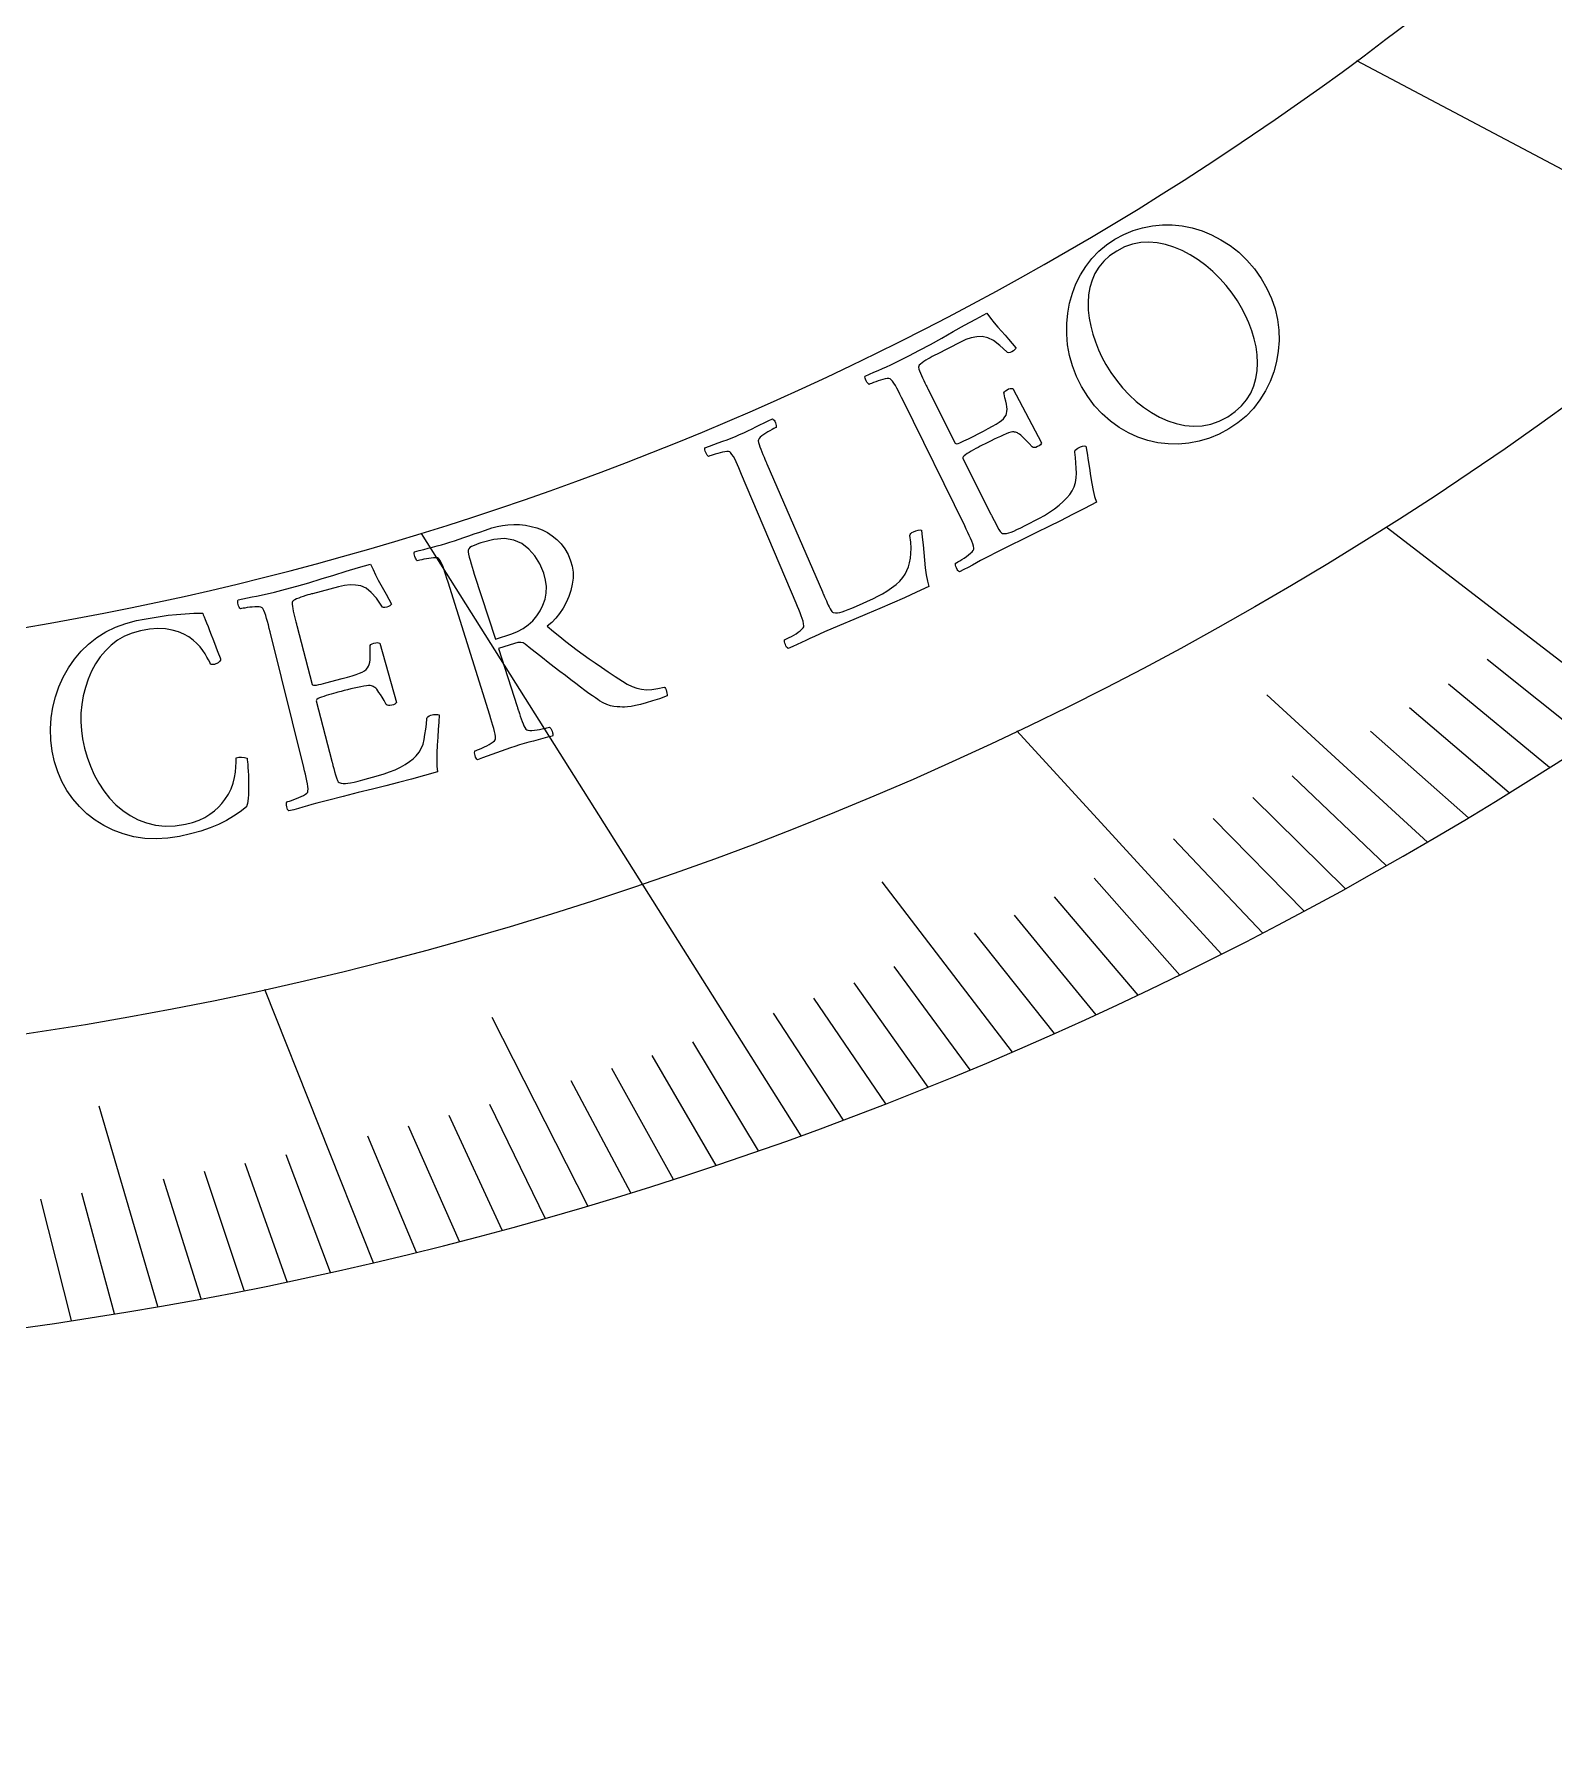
# Model space of a CAD drawing. Header units: millimetres. Extents: x -54 to 54, y -54 to 54.
# Drawn here: x 5.35 to 20.76, y -27.13 to -9.66 of the extents above; entities that cross this region are included whole.
import ezdxf

# ---------------------------------------------------------------- set-up
doc = ezdxf.new("R2010")
doc.units = ezdxf.units.MM
for name, color, linetype in [('CUT_INNER', 6, 'Continuous'), ('CUT_OUTER', 1, 'Continuous'), ('ENGRAVE', 7, 'Continuous'), ('ENGRAVE_FINE', 8, 'Continuous'), ('TEXT', 5, 'Continuous')]:
    doc.layers.add(name, color=color, linetype=linetype)

msp = doc.modelspace()

# ---------------------------------------------------------------- linework, layer by layer
at = {"layer": 'CUT_INNER'}
for centre, radius, start, end in [((0.0002, 15.4306), 38.5689, 262.20805, 332.22782), ((0.0002, 15.4303), 31.5486, 260.12175, 325.07882)]:
    msp.add_arc(centre, radius, start, end, dxfattribs=at)
at = {"layer": 'CUT_OUTER'}
msp.add_circle((0, 0), 54, dxfattribs=at)
at = {"layer": 'ENGRAVE'}
for points in [[(25.5092, -13.4977), (18.7665, -9.9299)], [(21.5389, -16.5638), (19.0629, -14.6597)], [(13.126, -20.8361), (9.2756, -14.724)], [(17.3911, -18.9949), (15.3164, -16.7289)], [(8.7864, -22.1242), (7.6851, -19.351)]]:
    msp.add_lwpolyline(points, dxfattribs=at)
msp.add_circle((0, 15.4308), 35.6208, dxfattribs=at)
at = {"layer": 'ENGRAVE_FINE'}
for points in [[(21.1309, -16.8347), (20.0885, -16.0041)], [(19.4829, -17.8557), (17.8536, -16.3624)], [(20.7213, -17.0993), (19.6949, -16.2522)], [(20.3101, -17.3576), (19.2999, -16.4943)], [(19.8972, -17.6097), (18.9038, -16.7305)], [(19.0672, -18.0956), (18.108, -17.1852)], [(18.6501, -18.3294), (17.7084, -17.4039)], [(18.2317, -18.5572), (17.3078, -17.6168)], [(17.812, -18.779), (16.9062, -17.824)], [(15.2702, -19.9867), (13.9498, -18.2584)], [(16.9691, -19.2048), (16.1003, -18.2216)], [(16.5459, -19.409), (15.696, -18.412)], [(16.1217, -19.6073), (15.2909, -18.597)], [(15.6964, -19.7999), (14.8851, -18.7764)], [(14.8431, -20.1678), (14.0713, -19.1192)], [(14.415, -20.3433), (13.6634, -19.2825)], [(13.9861, -20.5131), (13.2549, -19.4405)], [(10.9634, -21.5473), (9.9912, -19.6368)], [(13.5565, -20.6774), (12.8457, -19.5933)], [(12.6948, -20.9892), (12.0259, -19.8832)], [(12.2629, -21.1369), (11.6152, -20.0204)], [(11.8303, -21.2791), (11.204, -20.1525)], [(11.3971, -21.4159), (10.7924, -20.2795)], [(6.5986, -22.5697), (6.0037, -20.5347)], [(10.529, -21.6733), (9.9679, -20.5184)], [(9.6587, -21.9094), (9.1419, -20.7372)], [(10.0941, -21.794), (9.5551, -20.6303)], [(9.2227, -22.0194), (8.7284, -20.8392)], [(7.9124, -22.318), (7.4862, -21.1159)], [(8.3496, -22.2237), (7.9006, -21.0285)], [(7.0369, -22.4909), (6.6568, -21.276)], [(7.4748, -22.4071), (7.0716, -21.1983)], [(5.7212, -22.7116), (5.411, -21.4802)], [(6.1601, -22.6432), (5.8265, -21.4169)]]:
    msp.add_lwpolyline(points, dxfattribs=at)
at = {"layer": 'TEXT'}
for points in [[(16.3096, -11.7395), (16.401, -11.6903), (16.495, -11.6512), (16.5916, -11.622), (16.6909, -11.6027), (16.7917, -11.5934), (16.8925, -11.594), (16.9934, -11.6045), (17.0945, -11.625), (17.1943, -11.6552), (17.2917, -11.695), (17.3864, -11.7443), (17.4787, -11.8032), (17.5667, -11.8719), (17.6489, -11.9507), (17.7252, -12.0395), (17.7954, -12.1386), (17.8534, -12.2383), (17.9001, -12.3404), (17.9355, -12.445), (17.9594, -12.5522), (17.9725, -12.6603), (17.9755, -12.7677), (17.9683, -12.8744), (17.9509, -12.9804), (17.9234, -13.084), (17.8861, -13.1836), (17.8391, -13.2789), (17.7822, -13.3701), (17.716, -13.4553), (17.641, -13.5329), (17.5574, -13.6026), (17.4651, -13.6645), (17.3686, -13.7163), (17.2691, -13.7576), (17.1668, -13.7884), (17.0618, -13.8085), (16.9559, -13.8179), (16.8509, -13.8164), (16.747, -13.804), (16.6442, -13.7808), (16.5438, -13.747), (16.4471, -13.7031), (16.3542, -13.6492), (16.2651, -13.5853), (16.1813, -13.5117), (16.1046, -13.4284), (16.0348, -13.3357), (15.9719, -13.2336), (15.9203, -13.1304), (15.8797, -13.0254), (15.8499, -12.9188), (15.8307, -12.8105), (15.8217, -12.7023), (15.822, -12.5957), (15.8316, -12.4909), (15.8505, -12.3877), (15.8784, -12.2877), (15.9151, -12.1922), (15.9606, -12.1011), (16.0149, -12.0145), (16.0774, -11.934), (16.1472, -11.8614), (16.2246, -11.7966), (16.3096, -11.7395)], [(16.3283, -11.8589), (16.257, -11.9075), (16.1965, -11.9615), (16.1468, -12.0211), (16.1077, -12.0862), (16.078, -12.1555), (16.0566, -12.2276), (16.0433, -12.3023), (16.0384, -12.3799), (16.0407, -12.4591), (16.0494, -12.5391), (16.0645, -12.6197), (16.0861, -12.7011), (16.1129, -12.7816), (16.1438, -12.8598), (16.1788, -12.9356), (16.218, -13.0091), (16.2687, -13.0915), (16.325, -13.1705), (16.3869, -13.246), (16.4545, -13.318), (16.5266, -13.3848), (16.602, -13.4448), (16.6808, -13.4979), (16.763, -13.5441), (16.8476, -13.5818), (16.9333, -13.6097), (17.0203, -13.6276), (17.1084, -13.6356), (17.1966, -13.6318), (17.2838, -13.6147), (17.3699, -13.584), (17.4548, -13.54), (17.5304, -13.4882), (17.5946, -13.4309), (17.6473, -13.3682), (17.6884, -13.3002), (17.7193, -13.2282), (17.7412, -13.1533), (17.754, -13.0757), (17.7579, -12.9953), (17.7538, -12.9136), (17.7427, -12.832), (17.7247, -12.7504), (17.6999, -12.6689), (17.6695, -12.5887), (17.6351, -12.5114), (17.5966, -12.4369), (17.5542, -12.3652), (17.4999, -12.2852), (17.4403, -12.2091), (17.3756, -12.1367), (17.3057, -12.0681), (17.2319, -12.0046), (17.1552, -11.948), (17.0756, -11.8981), (16.9932, -11.8549), (16.9093, -11.8197), (16.8252, -11.7938), (16.7409, -11.7771), (16.6562, -11.7696), (16.5722, -11.7731), (16.4895, -11.7891), (16.4083, -11.8177), (16.3283, -11.8589)], [(14.1187, -12.9739), (14.2209, -12.9222), (14.3274, -12.8663), (14.4382, -12.8064), (14.5531, -12.7423), (14.6696, -12.6768), (14.7849, -12.6127), (14.8991, -12.5501), (15.0123, -12.4888), (15.0491, -12.5389), (15.0858, -12.5861), (15.1224, -12.6306), (15.159, -12.6721), (15.1955, -12.7127), (15.2321, -12.7543), (15.2687, -12.7967), (15.3055, -12.8401), (15.3005, -12.8512), (15.2921, -12.8618), (15.28, -12.8719), (15.2644, -12.8815), (15.2471, -12.8892), (15.2327, -12.8919), (15.2212, -12.8896), (15.2127, -12.8824), (15.1442, -12.8158), (15.0797, -12.7677), (15.0193, -12.7381), (14.9629, -12.727), (14.9083, -12.7291), (14.8533, -12.7389), (14.7978, -12.7566), (14.7419, -12.782), (14.4994, -12.9074), (14.4889, -12.9129), (14.475, -12.9204), (14.4575, -12.9299), (14.4365, -12.9414), (14.4142, -12.9541), (14.3929, -12.9669), (14.3726, -12.9799), (14.3533, -12.9931), (14.337, -13.0059), (14.3256, -13.0176), (14.3191, -13.0282), (14.3176, -13.0378), (14.3219, -13.056), (14.3282, -13.0761), (14.3366, -13.0981), (14.347, -13.1218), (14.3587, -13.1466), (14.3707, -13.1717), (14.3831, -13.197), (14.3959, -13.2227), (14.401, -13.2327), (14.4054, -13.2417), (14.4093, -13.2494), (14.4127, -13.2561), (14.6902, -13.8085), (14.6954, -13.8128), (14.7049, -13.8135), (14.7186, -13.8106), (14.7367, -13.8041), (14.7573, -13.7954), (14.7788, -13.7857), (14.8013, -13.775), (14.8247, -13.7634), (14.9765, -13.6858), (15.0254, -13.6601), (15.0682, -13.6366), (15.1047, -13.6152), (15.1351, -13.596), (15.16, -13.578), (15.18, -13.5601), (15.1951, -13.5424), (15.2053, -13.5248), (15.2117, -13.5063), (15.2151, -13.486), (15.2157, -13.4639), (15.2135, -13.4399), (15.2089, -13.413), (15.2028, -13.3822), (15.195, -13.3474), (15.1856, -13.3087), (15.1844, -13.2975), (15.189, -13.2867), (15.1993, -13.2762), (15.2155, -13.2659), (15.2323, -13.2582), (15.2475, -13.2537), (15.2612, -13.2525), (15.2733, -13.2545), (15.567, -13.8061), (15.5623, -13.8154), (15.5539, -13.8247), (15.5416, -13.8341), (15.5256, -13.8435), (15.5086, -13.8508), (15.4937, -13.8537), (15.4807, -13.8522), (15.4696, -13.8463), (15.439, -13.8124), (15.4123, -13.7838), (15.3897, -13.7606), (15.3711, -13.7427), (15.3555, -13.7288), (15.3418, -13.7178), (15.3301, -13.7096), (15.3204, -13.7041), (15.3115, -13.7005), (15.3024, -13.6978), (15.2929, -13.6959), (15.2833, -13.6949), (15.2705, -13.6945), (15.2534, -13.6976), (15.232, -13.7041), (15.2062, -13.7141), (15.1777, -13.7263), (15.148, -13.7396), (15.1173, -13.7539), (15.0854, -13.7692), (15.0535, -13.7848), (15.0226, -13.8001), (14.9927, -13.8151), (14.9638, -13.8298), (14.9437, -13.8401), (14.9225, -13.8513), (14.9, -13.8634), (14.8763, -13.8762), (14.853, -13.8893), (14.8315, -13.9018), (14.8118, -13.9139), (14.7941, -13.9255), (14.7798, -13.9363), (14.7707, -13.9462), (14.7668, -13.9552), (14.768, -13.9633), (15.0516, -14.5278), (15.0533, -14.5313), (15.0554, -14.5354), (15.0579, -14.5404), (15.0608, -14.546), (15.0723, -14.5688), (15.0856, -14.5944), (15.1005, -14.623), (15.1172, -14.6545), (15.1336, -14.6836), (15.1477, -14.7048), (15.1596, -14.7181), (15.1692, -14.7235), (15.1903, -14.7248), (15.212, -14.7233), (15.2345, -14.7187), (15.2576, -14.7112), (15.2841, -14.7003), (15.3166, -14.6855), (15.3552, -14.6669), (15.3998, -14.6445), (15.5439, -14.5703), (15.5966, -14.5412), (15.6475, -14.5097), (15.6966, -14.4756), (15.7438, -14.439), (15.7868, -14.4014), (15.8232, -14.3643), (15.853, -14.3278), (15.8763, -14.2918), (15.8968, -14.2509), (15.9109, -14.2073), (15.9187, -14.161), (15.9201, -14.1121), (15.9177, -14.0612), (15.914, -14.0088), (15.9089, -13.955), (15.9024, -13.8997), (15.903, -13.8892), (15.9086, -13.879), (15.9191, -13.8689), (15.9346, -13.859), (15.9598, -13.8467), (15.9819, -13.8391), (16.0006, -13.8361), (16.0161, -13.8378), (16.0278, -13.91), (16.0394, -13.9847), (16.0511, -14.0618), (16.0627, -14.1412), (16.075, -14.2183), (16.089, -14.2883), (16.1047, -14.351), (16.122, -14.4065), (16.0016, -14.4708), (15.8808, -14.5337), (15.7598, -14.5951), (15.6386, -14.6551), (15.5134, -14.7165), (15.3808, -14.782), (15.2404, -14.8516), (15.0924, -14.9252), (15.0412, -14.9509), (14.993, -14.9758), (14.9477, -14.9999), (14.9053, -15.0231), (14.8639, -15.0459), (14.8214, -15.0683), (14.7778, -15.0905), (14.7332, -15.1125), (14.7243, -15.1078), (14.7161, -15.0999), (14.7085, -15.089), (14.7016, -15.0749), (14.696, -15.0601), (14.6926, -15.0472), (14.6912, -15.0361), (14.6918, -15.0268), (14.703, -15.0211), (14.7177, -15.0129), (14.7361, -15.0022), (14.758, -14.9891), (14.7812, -14.9744), (14.8033, -14.9591), (14.8244, -14.943), (14.8444, -14.9262), (14.8612, -14.9102), (14.8726, -14.8964), (14.8785, -14.8847), (14.879, -14.8753), (14.8749, -14.8529), (14.8681, -14.8286), (14.8586, -14.8023), (14.8465, -14.7739), (14.8326, -14.7441), (14.818, -14.7132), (14.8027, -14.6812), (14.7866, -14.6482), (14.1617, -13.377), (14.1453, -13.344), (14.1293, -13.312), (14.1135, -13.2811), (14.098, -13.2512), (14.0827, -13.2236), (14.0676, -13.1995), (14.0526, -13.1788), (14.0377, -13.1617), (14.0296, -13.155), (14.0171, -13.1519), (14.0002, -13.1524), (13.979, -13.1564), (13.9555, -13.1626), (13.9317, -13.1696), (13.9076, -13.1774), (13.8832, -13.186), (13.8607, -13.1945), (13.8421, -13.2017), (13.8274, -13.2077), (13.8167, -13.2125), (13.8093, -13.2072), (13.8016, -13.1991), (13.7938, -13.1882), (13.7858, -13.1746), (13.7791, -13.1604), (13.7751, -13.1478), (13.7739, -13.1366), (13.7754, -13.1269), (13.8197, -13.1075), (13.8637, -13.0883), (13.9075, -13.0695), (13.9509, -13.051), (13.9938, -13.0324), (14.0361, -13.0134), (14.0777, -12.9939), (14.1187, -12.9739)], [(13.3424, -15.316), (13.3439, -15.3196), (13.3458, -15.3238), (13.348, -15.3289), (13.3505, -15.3347), (13.3571, -15.3498), (13.3645, -15.3671), (13.3729, -15.3864), (13.3823, -15.408), (13.3921, -15.43), (13.4018, -15.4509), (13.4116, -15.4706), (13.4213, -15.4892), (13.4305, -15.5051), (13.4389, -15.5167), (13.4463, -15.5241), (13.4529, -15.5273), (13.4738, -15.5299), (13.4956, -15.5295), (13.5183, -15.5262), (13.5418, -15.52), (13.5689, -15.5106), (13.6022, -15.4977), (13.6417, -15.4813), (13.6875, -15.4614), (13.8608, -15.3841), (13.9053, -15.3625), (13.9509, -15.3373), (13.9974, -15.3086), (14.0448, -15.2764), (14.0894, -15.242), (14.1273, -15.2072), (14.1585, -15.1718), (14.183, -15.136), (14.2004, -15.1013), (14.215, -15.0631), (14.2267, -15.0215), (14.2357, -14.9766), (14.241, -14.9272), (14.242, -14.8723), (14.2387, -14.8119), (14.2311, -14.746), (14.2323, -14.7356), (14.2385, -14.7256), (14.2495, -14.7162), (14.2655, -14.7072), (14.2915, -14.6963), (14.3139, -14.6899), (14.3327, -14.688), (14.3481, -14.6906), (14.3557, -14.7634), (14.3632, -14.8385), (14.3705, -14.9161), (14.3776, -14.9961), (14.3856, -15.0738), (14.3957, -15.1444), (14.4078, -15.2079), (14.422, -15.2644), (14.2981, -15.3218), (14.174, -15.3778), (14.0498, -15.4323), (13.9253, -15.4854), (13.797, -15.5396), (13.6608, -15.5976), (13.5168, -15.6592), (13.3649, -15.7244), (13.3123, -15.7472), (13.2627, -15.7694), (13.2161, -15.7909), (13.1726, -15.8117), (13.13, -15.8321), (13.0863, -15.8521), (13.0415, -15.8718), (12.9957, -15.8912), (12.9871, -15.886), (12.9793, -15.8778), (12.9724, -15.8664), (12.9663, -15.8519), (12.9616, -15.8369), (12.9588, -15.8238), (12.958, -15.8126), (12.9592, -15.8034), (12.9707, -15.7983), (12.9858, -15.7909), (13.0048, -15.7813), (13.0274, -15.7695), (13.0514, -15.7561), (13.0744, -15.742), (13.0963, -15.7271), (13.1172, -15.7115), (13.1349, -15.6965), (13.147, -15.6833), (13.1536, -15.672), (13.1546, -15.6626), (13.1517, -15.6401), (13.1463, -15.6154), (13.1383, -15.5886), (13.1278, -15.5596), (13.1157, -15.529), (13.1028, -15.4973), (13.0893, -15.4645), (13.0751, -15.4307), (12.5225, -14.1264), (12.508, -14.0926), (12.4938, -14.0598), (12.4798, -14.028), (12.466, -13.9973), (12.4523, -13.9689), (12.4385, -13.9439), (12.4247, -13.9224), (12.4108, -13.9045), (12.403, -13.8974), (12.3907, -13.8936), (12.3739, -13.8931), (12.3525, -13.8959), (12.3286, -13.9007), (12.3045, -13.9064), (12.28, -13.9129), (12.2552, -13.9201), (12.2322, -13.9273), (12.2133, -13.9335), (12.1983, -13.9386), (12.1873, -13.9429), (12.1802, -13.9371), (12.173, -13.9286), (12.1658, -13.9173), (12.1586, -13.9033), (12.1527, -13.8887), (12.1494, -13.8758), (12.1488, -13.8646), (12.1508, -13.855), (12.1962, -13.8381), (12.2412, -13.8215), (12.2859, -13.8052), (12.3303, -13.7891), (12.3743, -13.773), (12.4176, -13.7563), (12.4602, -13.7392), (12.5022, -13.7215), (12.5449, -13.7028), (12.5868, -13.6837), (12.6279, -13.6642), (12.6681, -13.6443), (12.7084, -13.624), (12.7497, -13.6035), (12.7919, -13.5827), (12.8352, -13.5616), (12.8435, -13.5668), (12.8512, -13.5749), (12.8583, -13.5862), (12.8648, -13.6005), (12.8699, -13.6154), (12.8731, -13.6284), (12.8744, -13.6395), (12.8737, -13.6486), (12.863, -13.6537), (12.8489, -13.6609), (12.8314, -13.6704), (12.8104, -13.6821), (12.7881, -13.695), (12.7668, -13.7082), (12.7465, -13.7216), (12.7272, -13.7352), (12.7109, -13.7486), (12.6996, -13.7612), (12.6932, -13.773), (12.6918, -13.784), (12.695, -13.8025), (12.7002, -13.8229), (12.7074, -13.8453), (12.7165, -13.8696), (12.7269, -13.8954), (12.738, -13.9222), (12.7498, -13.9502), (12.7623, -13.9793), (12.7643, -13.9839), (12.7664, -13.9886), (12.7684, -13.9933), (12.7704, -13.998), (12.7724, -14.0026), (12.7745, -14.0073), (12.7765, -14.012), (12.7785, -14.0167)], [(9.9894, -14.6681), (10.0412, -14.6533), (10.0953, -14.6426), (10.1516, -14.636), (10.2102, -14.6334), (10.2695, -14.6352), (10.3282, -14.6416), (10.3862, -14.6526), (10.4436, -14.6682), (10.4991, -14.689), (10.5519, -14.7155), (10.6017, -14.7476), (10.6487, -14.7854), (10.6915, -14.8294), (10.729, -14.88), (10.761, -14.9372), (10.7876, -15.0011), (10.8035, -15.0581), (10.8116, -15.1169), (10.8117, -15.1777), (10.8037, -15.2404), (10.7891, -15.3031), (10.7688, -15.3642), (10.743, -15.4236), (10.7115, -15.4813), (10.6758, -15.5354), (10.6369, -15.5842), (10.5951, -15.6277), (10.5502, -15.6659), (10.6141, -15.7197), (10.6765, -15.7709), (10.7372, -15.8194), (10.7963, -15.8653), (10.855, -15.9096), (10.9146, -15.9533), (10.975, -15.9964), (11.0363, -16.0389), (11.0998, -16.0822), (11.167, -16.1275), (11.2378, -16.1748), (11.3122, -16.2241), (11.3619, -16.2537), (11.4111, -16.2771), (11.4597, -16.2943), (11.5078, -16.3054), (11.5579, -16.31), (11.6128, -16.3078), (11.6723, -16.2988), (11.7366, -16.283), (11.7447, -16.2889), (11.7514, -16.2984), (11.7568, -16.3116), (11.7607, -16.3284), (11.7635, -16.3453), (11.7654, -16.3584), (11.7663, -16.3678), (11.7663, -16.3734), (11.6898, -16.4009), (11.6195, -16.4242), (11.5553, -16.4436), (11.4972, -16.4591), (11.4458, -16.4709), (11.4012, -16.4796), (11.3635, -16.485), (11.3328, -16.4872), (11.3123, -16.4863), (11.2879, -16.4847), (11.2596, -16.4824), (11.2274, -16.4795), (11.1925, -16.4734), (11.1562, -16.4617), (11.1185, -16.4444), (11.0793, -16.4215), (11.062, -16.4098), (11.0385, -16.3934), (11.009, -16.3724), (10.9733, -16.3468), (10.9327, -16.3172), (10.8884, -16.2844), (10.8403, -16.2484), (10.7885, -16.2091), (10.7341, -16.1674), (10.6779, -16.1243), (10.62, -16.0796), (10.5604, -16.0335), (10.5005, -15.9867), (10.4418, -15.9401), (10.3842, -15.8938), (10.3278, -15.8478), (10.3066, -15.836), (10.2815, -15.8308), (10.2524, -15.8324), (10.2193, -15.8405), (10.0563, -15.8933), (10.2453, -16.4819), (10.2468, -16.4868), (10.2484, -16.4916), (10.2499, -16.4965), (10.2515, -16.5013), (10.2531, -16.5062), (10.2546, -16.511), (10.2562, -16.5159), (10.2577, -16.5207), (10.2675, -16.5507), (10.277, -16.5792), (10.2862, -16.6063), (10.2952, -16.6318), (10.3042, -16.6553), (10.3135, -16.6763), (10.3232, -16.6947), (10.3332, -16.7106), (10.3414, -16.7166), (10.3545, -16.7207), (10.3724, -16.7227), (10.3951, -16.7227), (10.4204, -16.7211), (10.4462, -16.7182), (10.4725, -16.714), (10.4993, -16.7085), (10.5242, -16.7027), (10.5448, -16.6976), (10.5611, -16.6933), (10.5731, -16.6897), (10.58, -16.6959), (10.5867, -16.7049), (10.5932, -16.7166), (10.5994, -16.7311), (10.6042, -16.746), (10.6064, -16.7592), (10.6059, -16.7705), (10.6028, -16.78), (10.5529, -16.7929), (10.5042, -16.8056), (10.4565, -16.8181), (10.4099, -16.8304), (10.3636, -16.843), (10.3168, -16.8563), (10.2697, -16.8703), (10.222, -16.8851), (10.1757, -16.9), (10.1292, -16.9156), (10.0824, -16.9319), (10.0353, -16.9489), (9.9879, -16.9663), (9.9402, -16.984), (9.892, -17.0019), (9.8435, -17.0201), (9.8355, -17.0141), (9.8286, -17.0051), (9.8228, -16.9931), (9.8181, -16.9781), (9.8149, -16.9627), (9.8135, -16.9494), (9.8138, -16.9382), (9.8159, -16.9291), (9.8278, -16.9252), (9.8436, -16.9193), (9.8634, -16.9117), (9.8871, -16.9021), (9.9123, -16.8912), (9.9365, -16.8794), (9.9598, -16.8668), (9.9822, -16.8533), (10.0013, -16.8401), (10.0146, -16.8281), (10.0222, -16.8175), (10.0242, -16.8083), (10.0236, -16.7856), (10.0206, -16.7605), (10.0153, -16.733), (10.0077, -16.7031), (9.9986, -16.6715), (9.989, -16.6387), (9.9788, -16.6047), (9.9679, -16.5696), (9.5436, -15.2183), (9.5325, -15.1831), (9.5216, -15.149), (9.5108, -15.1161), (9.5001, -15.0841), (9.4893, -15.0545), (9.478, -15.0283), (9.4664, -15.0056), (9.4543, -14.9863), (9.4473, -14.9785), (9.4354, -14.9735), (9.4187, -14.9714), (9.3971, -14.972), (9.373, -14.9745), (9.3487, -14.9776), (9.3242, -14.9815), (9.2995, -14.9861), (9.2766, -14.9907), (9.2576, -14.9948), (9.2425, -14.9984), (9.2312, -15.0015), (9.2247, -14.9951), (9.2184, -14.9859), (9.2124, -14.974), (9.2066, -14.9593), (9.2021, -14.9443), (9.2001, -14.9311), (9.2006, -14.9199), (9.2036, -14.9105), (9.2503, -14.8982), (9.2965, -14.8862), (9.3421, -14.8745), (9.3872, -14.8631), (9.4318, -14.8516), (9.4761, -14.8394), (9.5199, -14.8267), (9.5633, -14.8133), (9.6089, -14.7987), (9.656, -14.783), (9.7048, -14.7662), (9.7551, -14.7484), (9.808, -14.7297), (9.8648, -14.7101), (9.9252, -14.6896), (9.9894, -14.6681)], [(10.5144, -15.1289), (10.4739, -15.0331), (10.4232, -14.951), (10.3625, -14.8827), (10.2918, -14.8281), (10.21, -14.7915), (10.116, -14.7772), (10.0097, -14.7851), (9.891, -14.815), (9.8753, -14.8203), (9.8561, -14.8273), (9.8334, -14.8358), (9.8071, -14.8459), (9.7824, -14.857), (9.7644, -14.8686), (9.7533, -14.8806), (9.7489, -14.8932), (9.7489, -14.912), (9.7518, -14.9355), (9.7577, -14.9636), (9.7666, -14.9963), (9.7771, -15.0314), (9.7879, -15.0666), (9.7989, -15.102), (9.8102, -15.1375), (10.0252, -15.7963), (10.1908, -15.7426), (10.2494, -15.7195), (10.3042, -15.6897), (10.3552, -15.6531), (10.4024, -15.61), (10.4441, -15.5614), (10.4789, -15.5089), (10.5067, -15.4524), (10.5275, -15.3919), (10.5396, -15.3287), (10.5415, -15.2637), (10.533, -15.1971), (10.5144, -15.1289)], [(7.7817, -15.32), (7.8926, -15.291), (8.0085, -15.259), (8.1294, -15.2239), (8.2553, -15.1856), (8.383, -15.1463), (8.5093, -15.1081), (8.6342, -15.071), (8.7578, -15.0351), (8.7832, -15.0919), (8.809, -15.1459), (8.8354, -15.197), (8.8623, -15.2454), (8.8894, -15.2928), (8.9164, -15.3411), (8.9432, -15.3904), (8.9699, -15.4405), (8.9628, -15.4504), (8.9522, -15.4589), (8.9383, -15.4663), (8.9211, -15.4724), (8.9025, -15.4762), (8.8879, -15.4758), (8.8771, -15.4711), (8.8703, -15.4622), (8.8175, -15.3826), (8.7647, -15.322), (8.7119, -15.2803), (8.6591, -15.2575), (8.6053, -15.2479), (8.5494, -15.2459), (8.4915, -15.2514), (8.4314, -15.2645), (8.1679, -15.3356), (8.1565, -15.3388), (8.1413, -15.3431), (8.1222, -15.3487), (8.0992, -15.3555), (8.0747, -15.3632), (8.0512, -15.3712), (8.0286, -15.3796), (8.007, -15.3884), (7.9883, -15.3974), (7.9747, -15.4064), (7.9661, -15.4155), (7.9626, -15.4245), (7.9629, -15.4433), (7.9648, -15.4642), (7.9684, -15.4874), (7.9736, -15.5129), (7.9797, -15.5396), (7.9862, -15.5666), (7.9929, -15.594), (8, -15.6218), (8.0028, -15.6327), (8.0053, -15.6424), (8.0074, -15.6508), (8.0093, -15.658), (8.1635, -16.2567), (8.1677, -16.2619), (8.1768, -16.2646), (8.1908, -16.2647), (8.2098, -16.2622), (8.2318, -16.2581), (8.2549, -16.2531), (8.2792, -16.2475), (8.3045, -16.2411), (8.4693, -16.1974), (8.5225, -16.1827), (8.5693, -16.1687), (8.6096, -16.1555), (8.6434, -16.1432), (8.6715, -16.1309), (8.6948, -16.1177), (8.7133, -16.1035), (8.727, -16.0885), (8.7371, -16.0718), (8.7448, -16.0527), (8.7501, -16.0312), (8.753, -16.0073), (8.7542, -15.98), (8.7547, -15.9486), (8.7545, -15.9129), (8.7535, -15.8731), (8.7547, -15.862), (8.7615, -15.8524), (8.7738, -15.8443), (8.7918, -15.8377), (8.8098, -15.8337), (8.8257, -15.8325), (8.8393, -15.8342), (8.8507, -15.8387), (9.0209, -16.4401), (9.0144, -16.4481), (9.0041, -16.4554), (8.9902, -16.462), (8.9725, -16.4679), (8.9544, -16.4714), (8.9391, -16.4711), (8.9268, -16.4668), (8.9172, -16.4587), (8.8944, -16.4191), (8.8745, -16.3855), (8.8573, -16.358), (8.8429, -16.3366), (8.8306, -16.3197), (8.8196, -16.3061), (8.8099, -16.2955), (8.8015, -16.2882), (8.7936, -16.2828), (8.7852, -16.2781), (8.7764, -16.2743), (8.7672, -16.2712), (8.7548, -16.2682), (8.7374, -16.2675), (8.7151, -16.2694), (8.6878, -16.2737), (8.6573, -16.2796), (8.6255, -16.2863), (8.5925, -16.2937), (8.5581, -16.3019), (8.5236, -16.3104), (8.4901, -16.3189), (8.4577, -16.3272), (8.4263, -16.3354), (8.4046, -16.3413), (8.3814, -16.3477), (8.3569, -16.3547), (8.3311, -16.3623), (8.3055, -16.3701), (8.2818, -16.3778), (8.26, -16.3854), (8.2402, -16.393), (8.224, -16.4006), (8.213, -16.4083), (8.2072, -16.4163), (8.2067, -16.4244), (8.3643, -17.0362), (8.3653, -17.0399), (8.3665, -17.0445), (8.3678, -17.0498), (8.3694, -17.056), (8.3759, -17.0806), (8.3834, -17.1085), (8.392, -17.1396), (8.4016, -17.174), (8.4115, -17.2058), (8.4208, -17.2295), (8.4296, -17.245), (8.4378, -17.2523), (8.4581, -17.2582), (8.4797, -17.2612), (8.5026, -17.2615), (8.5268, -17.2591), (8.555, -17.254), (8.5899, -17.2465), (8.6316, -17.2365), (8.6799, -17.224), (8.8365, -17.182), (8.8942, -17.1648), (8.9506, -17.1447), (9.0058, -17.1218), (9.0597, -17.096), (9.1096, -17.0684), (9.1531, -17.0399), (9.1899, -17.0105), (9.2203, -16.9802), (9.249, -16.9446), (9.272, -16.9049), (9.2895, -16.8614), (9.3012, -16.8139), (9.3096, -16.7637), (9.317, -16.7117), (9.3235, -16.658), (9.3289, -16.6026), (9.3317, -16.5925), (9.3393, -16.5836), (9.3517, -16.576), (9.3689, -16.5696), (9.3962, -16.563), (9.4194, -16.5601), (9.4383, -16.5612), (9.4531, -16.5661), (9.4492, -16.6392), (9.4448, -16.7147), (9.4398, -16.7924), (9.4343, -16.8726), (9.4301, -16.9505), (9.429, -17.0218), (9.431, -17.0865), (9.4362, -17.1444), (9.3048, -17.1817), (9.1735, -17.2176), (9.0422, -17.252), (8.911, -17.2849), (8.7757, -17.3184), (8.6322, -17.3543), (8.4803, -17.3926), (8.3201, -17.4332), (8.2646, -17.4475), (8.2121, -17.4616), (8.1627, -17.4756), (8.1164, -17.4893), (8.0712, -17.5027), (8.0249, -17.5157), (7.9776, -17.5282), (7.9293, -17.5401), (7.9216, -17.5337), (7.9152, -17.5243), (7.9102, -17.512), (7.9064, -17.4967), (7.9041, -17.4811), (7.9034, -17.4677), (7.9044, -17.4566), (7.907, -17.4477), (7.9191, -17.4444), (7.9353, -17.4396), (7.9555, -17.433), (7.9797, -17.4249), (8.0055, -17.4154), (8.0304, -17.4051), (8.0544, -17.3939), (8.0775, -17.3817), (8.0973, -17.3696), (8.1113, -17.3585), (8.1195, -17.3484), (8.122, -17.3392), (8.1227, -17.3165), (8.1212, -17.2913), (8.1176, -17.2636), (8.1117, -17.2333), (8.1045, -17.2012), (8.0968, -17.1679), (8.0886, -17.1334), (8.0798, -17.0977), (7.7384, -15.723), (7.7294, -15.6873), (7.7205, -15.6527), (7.7116, -15.6191), (7.7028, -15.5866), (7.6937, -15.5564), (7.684, -15.5296), (7.6737, -15.5062), (7.6628, -15.4863), (7.6563, -15.4781), (7.6447, -15.4724), (7.6281, -15.4693), (7.6066, -15.4687), (7.5822, -15.4698), (7.5575, -15.4716), (7.5323, -15.4741), (7.5067, -15.4774), (7.4829, -15.4809), (7.4632, -15.484), (7.4476, -15.4868), (7.436, -15.4892), (7.4299, -15.4824), (7.4242, -15.4729), (7.4188, -15.4606), (7.4139, -15.4456), (7.4103, -15.4303), (7.4091, -15.4171), (7.4103, -15.4059), (7.4138, -15.3967), (7.4612, -15.3872), (7.5083, -15.3778), (7.555, -15.3687), (7.6014, -15.3598), (7.6473, -15.3507), (7.6927, -15.341), (7.7375, -15.3308), (7.7817, -15.32)], [(6.3836, -15.6091), (6.4607, -15.594), (6.5399, -15.58), (6.6212, -15.5671), (6.7046, -15.5552), (6.7897, -15.5454), (6.8762, -15.5385), (6.964, -15.5345), (7.0532, -15.5335), (7.0548, -15.5376), (7.0598, -15.5498), (7.0681, -15.5703), (7.0797, -15.5989), (7.0935, -15.633), (7.1081, -15.6699), (7.1235, -15.7097), (7.1399, -15.7524), (7.1564, -15.7954), (7.1722, -15.8365), (7.1873, -15.8755), (7.2018, -15.9124), (7.2144, -15.9447), (7.2238, -15.9697), (7.2301, -15.9873), (7.2332, -15.9976), (7.2347, -16.0042), (7.233, -16.0115), (7.2281, -16.0196), (7.22, -16.0285), (7.2099, -16.0369), (7.199, -16.0437), (7.1873, -16.049), (7.1748, -16.0527), (7.1639, -16.0546), (7.1534, -16.055), (7.1434, -16.054), (7.134, -16.0516), (7.125, -16.0318), (7.1127, -16.0076), (7.097, -15.979), (7.0781, -15.9458), (7.055, -15.9105), (7.0269, -15.8755), (6.994, -15.8407), (6.9561, -15.8061), (6.9127, -15.7738), (6.863, -15.7462), (6.8072, -15.7231), (6.7452, -15.7046), (6.6762, -15.6929), (6.5992, -15.6903), (6.5143, -15.6968), (6.4214, -15.7123), (6.3385, -15.7346), (6.2616, -15.766), (6.1906, -15.8067), (6.1254, -15.8567), (6.0662, -15.9143), (6.0131, -15.9779), (5.9662, -16.0475), (5.9254, -16.1233), (5.891, -16.2034), (5.863, -16.2861), (5.8416, -16.3714), (5.8269, -16.4594), (5.8188, -16.5481), (5.8173, -16.6359), (5.8225, -16.7226), (5.8346, -16.8084), (5.8549, -16.9027), (5.8816, -16.9949), (5.9145, -17.0852), (5.9539, -17.1734), (5.9995, -17.2577), (6.0511, -17.3364), (6.1088, -17.4094), (6.1726, -17.4766), (6.2422, -17.5365), (6.3174, -17.5875), (6.398, -17.6295), (6.4842, -17.6624), (6.5756, -17.6845), (6.6719, -17.694), (6.773, -17.6907), (6.8788, -17.6746), (6.9514, -17.6564), (7.017, -17.6334), (7.0756, -17.6057), (7.1272, -17.5734), (7.1727, -17.5381), (7.2133, -17.5016), (7.249, -17.464), (7.2797, -17.4253), (7.3151, -17.3708), (7.3431, -17.3154), (7.3638, -17.259), (7.3771, -17.2016), (7.3854, -17.1457), (7.3912, -17.0939), (7.3943, -17.0462), (7.3948, -17.0025), (7.4221, -16.9954), (7.4493, -16.9935), (7.4765, -16.9968), (7.5035, -17.0054), (7.5061, -17.0201), (7.5086, -17.0408), (7.511, -17.0677), (7.5133, -17.1008), (7.5154, -17.1376), (7.5171, -17.1761), (7.5186, -17.2162), (7.5197, -17.2579), (7.5202, -17.2993), (7.5198, -17.3385), (7.5184, -17.3755), (7.516, -17.4103), (7.5127, -17.4412), (7.5084, -17.4661), (7.5033, -17.4851), (7.4972, -17.4983), (7.4353, -17.5482), (7.3676, -17.5945), (7.2941, -17.6371), (7.2148, -17.676), (7.1284, -17.7114), (7.0337, -17.7436), (6.9308, -17.7724), (6.8195, -17.7978), (6.6988, -17.8168), (6.5811, -17.8238), (6.4664, -17.8187), (6.3548, -17.8016), (6.2478, -17.7738), (6.1464, -17.7363), (6.0509, -17.6894), (5.9611, -17.6329), (5.8782, -17.5682), (5.803, -17.4964), (5.7355, -17.4175), (5.6757, -17.3315), (5.6244, -17.2397), (5.5826, -17.1429), (5.5502, -17.0413), (5.527, -16.9349), (5.5126, -16.8203), (5.5089, -16.7075), (5.5156, -16.5966), (5.5328, -16.4876), (5.5595, -16.3815), (5.5948, -16.2797), (5.6386, -16.1822), (5.691, -16.0887), (5.7515, -16.001), (5.8199, -15.9205), (5.896, -15.8472), (5.98, -15.781), (6.0711, -15.7233), (6.1687, -15.6755), (6.2728, -15.6374), (6.3836, -15.6091)]]:
    msp.add_lwpolyline(points, close=True, dxfattribs=at)

doc.saveas('drawing.dxf')
